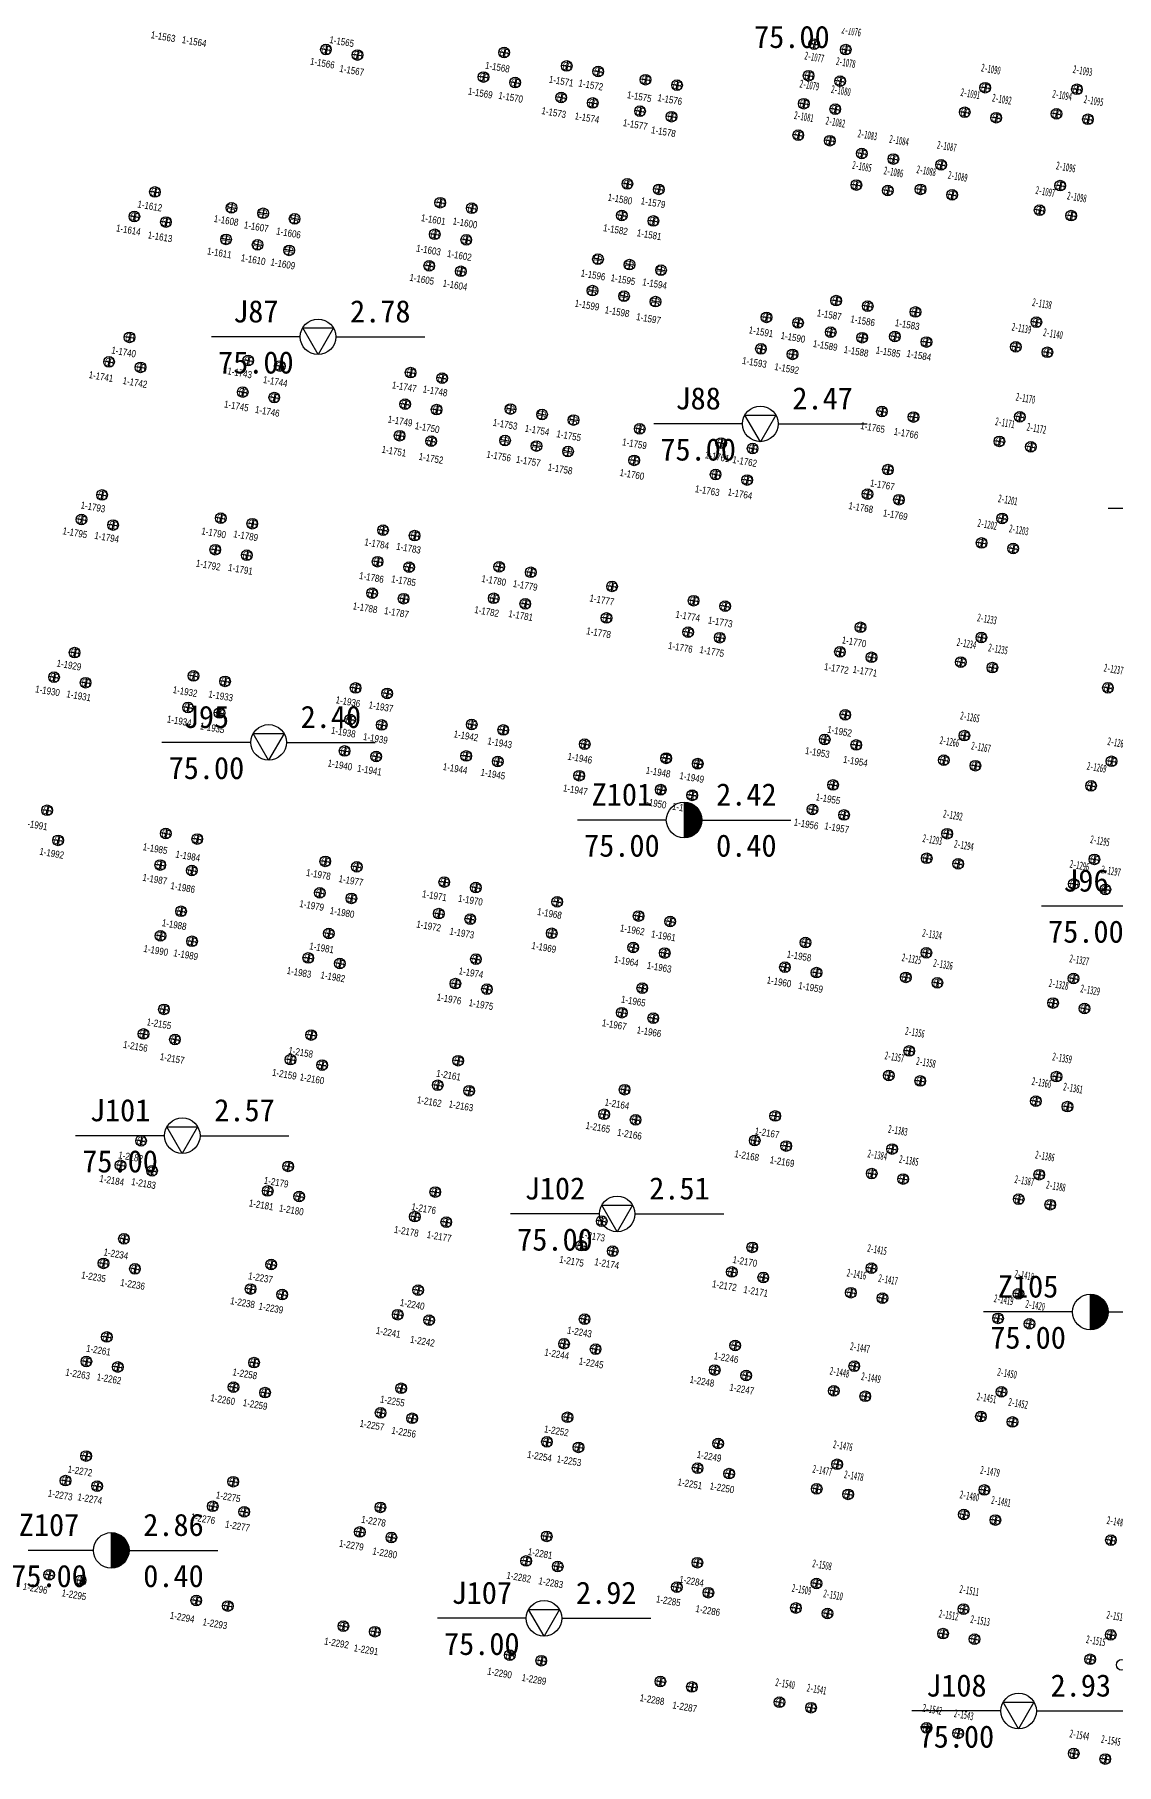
# Model space of a CAD drawing. Header units: millimetres. Extents: x 274830 to 6381169, y -2686084 to 432211.
# Drawn here: x 275184.6 to 275245.5, y 143111.1 to 143208.3 of the extents above; entities that cross this region are included whole.
import ezdxf
from ezdxf.enums import TextEntityAlignment as Align

# ---------------------------------------------------------------- set-up
doc = ezdxf.new("R2010")
doc.units = ezdxf.units.MM
doc.linetypes.add('DASHED2', pattern=[0.375, 0.25, -0.125])
doc.layers.add('_0', color=7, linetype='Continuous', lineweight=9)
doc.layers.add('ZBH', color=3, linetype='DASHED2', lineweight=20)
doc.layers.add('HOLE', color=1, linetype='Continuous')
doc.layers.add('S-FUND-PILE', color=11, linetype='Continuous')
doc.layers.add('S-ANNO-MODI-NAME', color=1, linetype='Continuous', plot=False)
doc.styles.add('ST', font='')
doc.styles.add('ZBH', font='Arial', dxfattribs={"width": 0.8})
doc.styles.add('测量', font='', dxfattribs={"width": 0.5, "height": 600})
doc.styles.add('黑体', font='', dxfattribs={"width": 0.8})
doc.styles.get('ST').set_extended_font_data('SimSun')
doc.styles.get('测量').set_extended_font_data('SimSun')
doc.styles.get('黑体').set_extended_font_data('Microsoft YaHei')

# ---------------------------------------------------------------- blocks, each defined once
blk = doc.blocks.new('1566')
at = {"layer": 'S-FUND-PILE'}
for p, q in [((976504, 626904), (977104, 626904)), ((976804, 627204), (976804, 626604)), ((978304, 626904), (978904, 626904)), ((978604, 627204), (978604, 626604)), ((991504, 626944), (992104, 626944)), ((991804, 627244), (991804, 626644)), ((986404, 626144), (987004, 626144)), ((986704, 626444), (986704, 625844)), ((990904, 625685), (990904, 625085)), ((992704, 625685), (992704, 625085)), ((976504, 625104), (977104, 625104)), ((976804, 625404), (976804, 624804)), ((978304, 625104), (978904, 625104)), ((978604, 625404), (978604, 624804)), ((985504, 624585), (986104, 624585)), ((985804, 624885), (985804, 624285)), ((987304, 624585), (987904, 624585)), ((987604, 624885), (987604, 624285)), ((990604, 625385), (991204, 625385)), ((992404, 625385), (993004, 625385)), ((959704, 623744), (959704, 623144)), ((963304, 623605), (963304, 623005)), ((965104, 623605), (965104, 623005)), ((967804, 623605), (967804, 623005)), ((969604, 623605), (969604, 623005)), ((976804, 623804), (976804, 623204)), ((978604, 623804), (978604, 623204)), ((959404, 623444), (960004, 623444)), ((963004, 623305), (963604, 623305)), ((964804, 623305), (965404, 623305)), ((967504, 623305), (968104, 623305)), ((969304, 623305), (969904, 623305)), ((976504, 623504), (977104, 623504)), ((978304, 623504), (978904, 623504)), ((949504, 621885), (950104, 621885)), ((949804, 622185), (949804, 621585)), ((951304, 621885), (951904, 621885)), ((951604, 622185), (951604, 621585)), ((958504, 621885), (959104, 621885)), ((958804, 622185), (958804, 621585)), ((960304, 621885), (960904, 621885)), ((960604, 622185), (960604, 621585)), ((963304, 621805), (963304, 621205)), ((965104, 621805), (965104, 621205)), ((967804, 621805), (967804, 621205)), ((969604, 621805), (969604, 621205)), ((976504, 621704), (977104, 621704)), ((976804, 622004), (976804, 621404)), ((978304, 621704), (978904, 621704)), ((978604, 622004), (978604, 621404)), ((985004, 621744), (985004, 621144)), ((991804, 621744), (991804, 621144)), ((963004, 621505), (963604, 621505)), ((964804, 621505), (965404, 621505)), ((967504, 621505), (968104, 621505)), ((969304, 621505), (969904, 621505)), ((980204, 621305), (980804, 621305)), ((980504, 621605), (980504, 621005)), ((982004, 621305), (982604, 621305)), ((982304, 621605), (982304, 621005)), ((984704, 621444), (985304, 621444)), ((991504, 621444), (992104, 621444)), ((980504, 619805), (980504, 619205)), ((982304, 619805), (982304, 619205)), ((983804, 619885), (984404, 619885)), ((984104, 620185), (984104, 619585)), ((985604, 619885), (986204, 619885)), ((985904, 620185), (985904, 619585)), ((990604, 619885), (991204, 619885)), ((990904, 620185), (990904, 619585)), ((992404, 619885), (993004, 619885)), ((992704, 620185), (992704, 619585)), ((980204, 619505), (980804, 619505)), ((982004, 619505), (982604, 619505)), ((967504, 617355), (968104, 617355)), ((967804, 617655), (967804, 617055)), ((969304, 617355), (969904, 617355)), ((969604, 617655), (969604, 617055)), ((967804, 615855), (967804, 615255)), ((969604, 615855), (969604, 615255)), ((967504, 615555), (968104, 615555)), ((969304, 615555), (969904, 615555)), ((957318, 614504), (957918, 614504)), ((957618, 614804), (957618, 614204)), ((959118, 614504), (959718, 614504)), ((959418, 614804), (959418, 614204)), ((991804, 613944), (991804, 613344)), ((957618, 613004), (957618, 612404)), ((959418, 613004), (959418, 612404)), ((967204, 612905), (966604, 612905)), ((966904, 613205), (966904, 612605)), ((969004, 612905), (968404, 612905)), ((968704, 613205), (968704, 612605)), ((970804, 612905), (970204, 612905)), ((970504, 613205), (970504, 612605)), ((980204, 612905), (980804, 612905)), ((980504, 613205), (980504, 612605)), ((982004, 612905), (982604, 612905)), ((982304, 613205), (982304, 612605)), ((984704, 613044), (985304, 613044)), ((985004, 613344), (985004, 612744)), ((991504, 613644), (992104, 613644)), ((941404, 612344), (942004, 612344)), ((941704, 612644), (941704, 612044)), ((946404, 612205), (945804, 612205)), ((946104, 612505), (946104, 611905)), ((948204, 612205), (947604, 612205)), ((947904, 612505), (947904, 611905)), ((950004, 612205), (949404, 612205)), ((949704, 612505), (949704, 611905)), ((957318, 612704), (957918, 612704)), ((959118, 612704), (959718, 612704)), ((990604, 612085), (991204, 612085)), ((990904, 612385), (990904, 611785)), ((992404, 612085), (993004, 612085)), ((992704, 612385), (992704, 611785)), ((940804, 611085), (940804, 610485)), ((942604, 611085), (942604, 610485)), ((957618, 611204), (957618, 610604)), ((959418, 611204), (959418, 610604)), ((967204, 611105), (966604, 611105)), ((966904, 611405), (966904, 610805)), ((969004, 611105), (968404, 611105)), ((968704, 611405), (968704, 610805)), ((970804, 611105), (970204, 611105)), ((970504, 611405), (970504, 610805)), ((976503, 611305), (977103, 611305)), ((976803, 611605), (976803, 611005)), ((978303, 611305), (978903, 611305)), ((978603, 611605), (978603, 611005)), ((980204, 611105), (980804, 611105)), ((980504, 611405), (980504, 610805)), ((982004, 611105), (982604, 611105)), ((982304, 611405), (982304, 610805)), ((983804, 611485), (984404, 611485)), ((984104, 611785), (984104, 611185)), ((985604, 611485), (986204, 611485)), ((985904, 611785), (985904, 611185)), ((940504, 610785), (941104, 610785)), ((942304, 610785), (942904, 610785)), ((946404, 610405), (945804, 610405)), ((946104, 610705), (946104, 610105)), ((948204, 610405), (947604, 610405)), ((947904, 610705), (947904, 610105)), ((950004, 610405), (949404, 610405)), ((949704, 610705), (949704, 610105)), ((957318, 610904), (957918, 610904)), ((959118, 610904), (959718, 610904)), ((976503, 609505), (977103, 609505)), ((976803, 609805), (976803, 609205)), ((978303, 609505), (978903, 609505)), ((978603, 609805), (978603, 609205)), ((991504, 608244), (992104, 608244)), ((991804, 608544), (991804, 607944)), ((983809, 607205), (984409, 607205)), ((984109, 607505), (984109, 606905)), ((985609, 607205), (986209, 607205)), ((985909, 607505), (985909, 606905)), ((990604, 606685), (991204, 606685)), ((990904, 606985), (990904, 606385)), ((992404, 606685), (993004, 606685)), ((992704, 606985), (992704, 606385)), ((957618, 605105), (957618, 604505)), ((959418, 605105), (959418, 604505)), ((941704, 604344), (941704, 603744)), ((948504, 604205), (948504, 603605)), ((950304, 604205), (950304, 603605)), ((957318, 604805), (957918, 604805)), ((959118, 604805), (959718, 604805)), ((970855, 604205), (970855, 603605)), ((975504, 604205), (975504, 603605)), ((977304, 604205), (977304, 603605)), ((985004, 604344), (985004, 603744)), ((941404, 604044), (942004, 604044)), ((948204, 603905), (948804, 603905)), ((950004, 603905), (950604, 603905)), ((957618, 603305), (957618, 602705)), ((959418, 603305), (959418, 602705)), ((963805, 603755), (963205, 603755)), ((963505, 604055), (963505, 603455)), ((965605, 603755), (965005, 603755)), ((965305, 604055), (965305, 603455)), ((967405, 603755), (966805, 603755)), ((967105, 604055), (967105, 603455)), ((970555, 603905), (971155, 603905)), ((975204, 603905), (975804, 603905)), ((977004, 603905), (977604, 603905)), ((984704, 604044), (985304, 604044)), ((940504, 602485), (941104, 602485)), ((940804, 602785), (940804, 602185)), ((942304, 602485), (942904, 602485)), ((942604, 602785), (942604, 602185)), ((948504, 602405), (948504, 601805)), ((950304, 602405), (950304, 601805)), ((957318, 603005), (957918, 603005)), ((959118, 603005), (959718, 603005)), ((963505, 602255), (963505, 601655)), ((965305, 602255), (965305, 601655)), ((967105, 602255), (967105, 601655)), ((970855, 602405), (970855, 601805)), ((975504, 602405), (975504, 601805)), ((977304, 602405), (977304, 601805)), ((983804, 602485), (984404, 602485)), ((984104, 602785), (984104, 602185)), ((985604, 602485), (986204, 602485)), ((985904, 602785), (985904, 602185)), ((991505, 602444), (992105, 602444)), ((991805, 602744), (991805, 602144)), ((948204, 602105), (948804, 602105)), ((950004, 602105), (950604, 602105)), ((957618, 601505), (957618, 600905)), ((959418, 601505), (959418, 600905)), ((963805, 601955), (963205, 601955)), ((965605, 601955), (965005, 601955)), ((967405, 601955), (966805, 601955)), ((970555, 602105), (971155, 602105)), ((975204, 602105), (975804, 602105)), ((977004, 602105), (977604, 602105)), ((957318, 601205), (957918, 601205)), ((959118, 601205), (959718, 601205)), ((990605, 600885), (991205, 600885)), ((990905, 601185), (990905, 600585)), ((992405, 600885), (993005, 600885)), ((992705, 601185), (992705, 600585)), ((957314, 595812), (957914, 595812)), ((957614, 596112), (957614, 595512)), ((959114, 595812), (959714, 595812)), ((959414, 596112), (959414, 595512)), ((991504, 595644), (992104, 595644)), ((991804, 595944), (991804, 595344)), ((941404, 595044), (942004, 595044)), ((941704, 595344), (941704, 594744)), ((948204, 594905), (948804, 594905)), ((948504, 595205), (948504, 594605)), ((950004, 594905), (950604, 594905)), ((950304, 595205), (950304, 594605)), ((964104, 594905), (964704, 594905)), ((964404, 595205), (964404, 594605)), ((965904, 594905), (966504, 594905)), ((966204, 595205), (966204, 594605)), ((970544, 594907), (971144, 594907)), ((970844, 595207), (970844, 594607)), ((975204, 594905), (975804, 594905)), ((975504, 595205), (975504, 594605)), ((977004, 594905), (977604, 594905)), ((977304, 595205), (977304, 594605)), ((984704, 595044), (985304, 595044)), ((985004, 595344), (985004, 594744)), ((940504, 593485), (941104, 593485)), ((940804, 593785), (940804, 593185)), ((942304, 593485), (942904, 593485)), ((942604, 593785), (942604, 593185)), ((957314, 594012), (957914, 594012)), ((957614, 594312), (957614, 593712)), ((959114, 594012), (959714, 594012)), ((959414, 594312), (959414, 593712)), ((983804, 593485), (984404, 593485)), ((984104, 593785), (984104, 593185)), ((985604, 593485), (986204, 593485)), ((985904, 593785), (985904, 593185)), ((990604, 594085), (991204, 594085)), ((990904, 594385), (990904, 593785)), ((992404, 594085), (993004, 594085)), ((992704, 594385), (992704, 593785)), ((999004, 594085), (999604, 594085)), ((999304, 594385), (999304, 593785)), ((948204, 593105), (948804, 593105)), ((948504, 593405), (948504, 592805)), ((950004, 593105), (950604, 593105)), ((950304, 593405), (950304, 592805)), ((957614, 592512), (957614, 591912)), ((959414, 592512), (959414, 591912)), ((964104, 593105), (964704, 593105)), ((964404, 593405), (964404, 592805)), ((965904, 593105), (966504, 593105)), ((966204, 593405), (966204, 592805)), ((970544, 593107), (971144, 593107)), ((970844, 593407), (970844, 592807)), ((975204, 593105), (975804, 593105)), ((975504, 593405), (975504, 592805)), ((977004, 593105), (977604, 593105)), ((977304, 593405), (977304, 592805)), ((957314, 592212), (957914, 592212)), ((959114, 592212), (959714, 592212)), ((984708, 590044), (985308, 590044)), ((985008, 590344), (985008, 589744)), ((991508, 590044), (992108, 590044)), ((991808, 590344), (991808, 589744)), ((999913, 590044), (1000513, 590044)), ((1000213, 590344), (1000213, 589744)), ((984108, 588785), (984108, 588185)), ((985908, 588785), (985908, 588185)), ((990908, 588785), (990908, 588185)), ((992708, 588785), (992708, 588185)), ((999313, 588785), (999313, 588185)), ((983808, 588485), (984408, 588485)), ((985608, 588485), (986208, 588485)), ((990608, 588485), (991208, 588485)), ((992408, 588485), (993008, 588485)), ((999013, 588485), (999613, 588485)), ((957318, 586805), (957918, 586805)), ((957618, 587105), (957618, 586505)), ((959118, 586805), (959718, 586805)), ((959418, 587105), (959418, 586505)), ((941404, 586044), (942004, 586044)), ((941704, 586344), (941704, 585744)), ((948218, 585905), (948818, 585905)), ((948518, 586205), (948518, 585605)), ((950018, 585905), (950618, 585905)), ((950318, 586205), (950318, 585605)), ((964104, 585904), (964704, 585904)), ((964404, 586204), (964404, 585604)), ((965904, 585904), (966504, 585904)), ((966204, 586204), (966204, 585604)), ((970555, 585904), (971155, 585904)), ((970855, 586204), (970855, 585604)), ((975205, 585919), (975805, 585919)), ((975207, 585905), (975807, 585905)), ((975505, 586219), (975505, 585619)), ((975507, 586205), (975507, 585605)), ((977005, 585919), (977605, 585919)), ((977007, 585905), (977607, 585905)), ((977305, 586219), (977305, 585619)), ((977307, 586205), (977307, 585605)), ((984708, 586044), (985308, 586044)), ((985008, 586344), (985008, 585744)), ((940804, 584785), (940804, 584185)), ((942604, 584785), (942604, 584185)), ((957318, 585005), (957918, 585005)), ((957618, 585305), (957618, 584705)), ((959118, 585005), (959718, 585005)), ((959418, 585305), (959418, 584705)), ((984108, 584785), (984108, 584185)), ((985908, 584785), (985908, 584185)), ((991808, 584744), (991808, 584144)), ((1000208, 584744), (1000208, 584144)), ((940504, 584485), (941104, 584485)), ((942304, 584485), (942904, 584485)), ((948218, 584105), (948818, 584105)), ((948518, 584405), (948518, 583805)), ((950018, 584105), (950618, 584105)), ((950318, 584405), (950318, 583805)), ((964104, 584104), (964704, 584104)), ((964404, 584404), (964404, 583804)), ((965904, 584104), (966504, 584104)), ((966204, 584404), (966204, 583804)), ((970555, 584104), (971155, 584104)), ((970855, 584404), (970855, 583804)), ((975205, 584119), (975805, 584119)), ((975207, 584105), (975807, 584105)), ((975505, 584419), (975505, 583819)), ((975507, 584405), (975507, 583805)), ((977005, 584119), (977605, 584119)), ((977007, 584105), (977607, 584105)), ((977305, 584419), (977305, 583819)), ((977307, 584405), (977307, 583805)), ((983808, 584485), (984408, 584485)), ((985608, 584485), (986208, 584485)), ((991508, 584444), (992108, 584444)), ((999908, 584444), (1000508, 584444)), ((957318, 583205), (957918, 583205)), ((957618, 583505), (957618, 582905)), ((959118, 583205), (959718, 583205)), ((959418, 583505), (959418, 582905)), ((990608, 582885), (991208, 582885)), ((990908, 583185), (990908, 582585)), ((992408, 582885), (993008, 582885)), ((992708, 583185), (992708, 582585)), ((999008, 582885), (999608, 582885)), ((999308, 583185), (999308, 582585)), ((1000808, 582885), (1001408, 582885)), ((1001108, 583185), (1001108, 582585)), ((991804, 577944), (991804, 577344)), ((1000204, 577944), (1000204, 577344)), ((941404, 577044), (942004, 577044)), ((941704, 577344), (941704, 576744)), ((948203, 576904), (948803, 576904)), ((948503, 577204), (948503, 576604)), ((950003, 576904), (950603, 576904)), ((950303, 577204), (950303, 576604)), ((957314, 576905), (957914, 576905)), ((957614, 577205), (957614, 576605)), ((959114, 576905), (959714, 576905)), ((959414, 577205), (959414, 576605)), ((964104, 576905), (964704, 576905)), ((964404, 577205), (964404, 576605)), ((965904, 576905), (966504, 576905)), ((966204, 577205), (966204, 576605)), ((970555, 576905), (971155, 576905)), ((970855, 577205), (970855, 576605)), ((975204, 576903), (975804, 576903)), ((975504, 577203), (975504, 576603)), ((977004, 576903), (977604, 576903)), ((977304, 577203), (977304, 576603)), ((984704, 577044), (985304, 577044)), ((985004, 577344), (985004, 576744)), ((991504, 577644), (992104, 577644)), ((999904, 577644), (1000504, 577644)), ((990604, 576085), (991204, 576085)), ((990904, 576385), (990904, 575785)), ((992404, 576085), (993004, 576085)), ((992704, 576385), (992704, 575785)), ((999004, 576085), (999604, 576085)), ((999304, 576385), (999304, 575785)), ((1000804, 576085), (1001404, 576085)), ((1001104, 576385), (1001104, 575785)), ((942304, 575485), (942904, 575485)), ((942604, 575785), (942604, 575185)), ((948203, 575104), (948803, 575104)), ((948503, 575404), (948503, 574804)), ((950003, 575104), (950603, 575104)), ((950303, 575404), (950303, 574804)), ((957314, 575105), (957914, 575105)), ((957614, 575405), (957614, 574805)), ((959114, 575105), (959714, 575105)), ((959414, 575405), (959414, 574805)), ((964104, 575105), (964704, 575105)), ((964404, 575405), (964404, 574805)), ((965904, 575105), (966504, 575105)), ((966204, 575405), (966204, 574805)), ((970555, 575105), (971155, 575105)), ((970855, 575405), (970855, 574805)), ((975204, 575103), (975804, 575103)), ((975504, 575403), (975504, 574803)), ((977004, 575103), (977604, 575103)), ((977304, 575403), (977304, 574803)), ((983804, 575485), (984404, 575485)), ((984104, 575785), (984104, 575185)), ((985604, 575485), (986204, 575485)), ((985904, 575785), (985904, 575185)), ((950100, 573044), (950100, 572444)), ((958504, 573244), (958504, 572644)), ((966904, 573244), (966904, 572644)), ((976404, 573244), (976404, 572644)), ((949800, 572744), (950400, 572744)), ((958204, 572944), (958804, 572944)), ((966604, 572944), (967204, 572944)), ((976104, 572944), (976704, 572944)), ((991504, 572044), (992104, 572044)), ((991804, 572344), (991804, 571744)), ((999904, 572044), (1000504, 572044)), ((1000204, 572344), (1000204, 571744)), ((948900, 571185), (949500, 571185)), ((949200, 571485), (949200, 570885)), ((950700, 571185), (951300, 571185)), ((951000, 571485), (951000, 570885)), ((957304, 571385), (957904, 571385)), ((957604, 571685), (957604, 571085)), ((959104, 571385), (959704, 571385)), ((959404, 571685), (959404, 571085)), ((965704, 571385), (966304, 571385)), ((966004, 571685), (966004, 571085)), ((967504, 571385), (968104, 571385)), ((967804, 571685), (967804, 571085)), ((975204, 571385), (975804, 571385)), ((975504, 571685), (975504, 571085)), ((977004, 571385), (977604, 571385)), ((977304, 571685), (977304, 571085)), ((990604, 570485), (991204, 570485)), ((990904, 570785), (990904, 570185)), ((992404, 570485), (993004, 570485)), ((992704, 570785), (992704, 570185)), ((999004, 570485), (999604, 570485)), ((999304, 570785), (999304, 570185)), ((1000804, 570485), (1001404, 570485)), ((1001104, 570785), (1001104, 570185)), ((950104, 567444), (950104, 566844)), ((958504, 567444), (958504, 566844)), ((966904, 567444), (966904, 566844)), ((976404, 567444), (976404, 566844)), ((985004, 567444), (985004, 566844)), ((949804, 567144), (950404, 567144)), ((958204, 567144), (958804, 567144)), ((966604, 567144), (967204, 567144)), ((976104, 567144), (976704, 567144)), ((984704, 567144), (985304, 567144)), ((991504, 566444), (992104, 566444)), ((991804, 566744), (991804, 566144)), ((999900, 566444), (1000500, 566444)), ((1000200, 566744), (1000200, 566144)), ((948904, 565584), (949504, 565584)), ((949204, 565884), (949204, 565284)), ((950704, 565584), (951304, 565584)), ((951004, 565884), (951004, 565284)), ((957304, 565585), (957904, 565585)), ((957604, 565885), (957604, 565285)), ((959104, 565585), (959704, 565585)), ((959404, 565885), (959404, 565285)), ((965704, 565585), (966304, 565585)), ((966004, 565885), (966004, 565285)), ((967504, 565585), (968104, 565585)), ((967804, 565885), (967804, 565285)), ((975204, 565585), (975804, 565585)), ((975504, 565885), (975504, 565285)), ((977004, 565585), (977604, 565585)), ((977304, 565885), (977304, 565285)), ((983804, 565585), (984404, 565585)), ((984104, 565885), (984104, 565285)), ((985604, 565585), (986204, 565585)), ((985904, 565885), (985904, 565285)), ((990604, 564885), (991204, 564885)), ((990904, 565185), (990904, 564585)), ((992404, 564885), (993004, 564885)), ((992704, 565185), (992704, 564585)), ((999000, 564885), (999600, 564885)), ((999300, 565185), (999300, 564585)), ((1000800, 564885), (1001400, 564885)), ((1001100, 565185), (1001100, 564585)), ((949804, 559644), (950404, 559644)), ((950104, 559944), (950104, 559344)), ((958204, 559644), (958804, 559644)), ((958504, 559944), (958504, 559344)), ((966604, 559644), (967204, 559644)), ((966904, 559944), (966904, 559344)), ((976104, 559644), (976704, 559644)), ((976404, 559944), (976404, 559344)), ((984704, 559644), (985304, 559644)), ((985004, 559944), (985004, 559344)), ((991504, 559644), (992104, 559644)), ((991804, 559944), (991804, 559344)), ((999904, 559644), (1000504, 559644)), ((1000204, 559944), (1000204, 559344)), ((948904, 558085), (949504, 558085)), ((949204, 558385), (949204, 557785)), ((950704, 558085), (951304, 558085)), ((951004, 558385), (951004, 557785)), ((957304, 558085), (957904, 558085)), ((957604, 558385), (957604, 557785)), ((959104, 558085), (959704, 558085)), ((959404, 558385), (959404, 557785)), ((965704, 558085), (966304, 558085)), ((966004, 558385), (966004, 557785)), ((967504, 558085), (968104, 558085)), ((967804, 558385), (967804, 557785)), ((975204, 558085), (975804, 558085)), ((975504, 558385), (975504, 557785)), ((977004, 558085), (977604, 558085)), ((977304, 558385), (977304, 557785)), ((983804, 558085), (984404, 558085)), ((984104, 558385), (984104, 557785)), ((985604, 558085), (986204, 558085)), ((985904, 558385), (985904, 557785)), ((990604, 558085), (991204, 558085)), ((990904, 558385), (990904, 557785)), ((992404, 558085), (993004, 558085)), ((992704, 558385), (992704, 557785)), ((999004, 558085), (999604, 558085)), ((999304, 558385), (999304, 557785)), ((1000804, 558085), (1001404, 558085)), ((1001104, 558385), (1001104, 557785)), ((949805, 554044), (950405, 554044)), ((950105, 554344), (950105, 553744)), ((958205, 554044), (958805, 554044)), ((958505, 554344), (958505, 553744)), ((966604, 554044), (967204, 554044)), ((966904, 554344), (966904, 553744)), ((976104, 554044), (976704, 554044)), ((976404, 554344), (976404, 553744)), ((984704, 554044), (985304, 554044)), ((985004, 554344), (985004, 553744)), ((991504, 554044), (992104, 554044)), ((991804, 554344), (991804, 553744)), ((999904, 554044), (1000504, 554044)), ((1000204, 554344), (1000204, 553744)), ((949205, 552785), (949205, 552185)), ((951005, 552785), (951005, 552185)), ((957605, 552785), (957605, 552185)), ((959405, 552785), (959405, 552185)), ((966004, 552785), (966004, 552185)), ((967804, 552785), (967804, 552185)), ((975504, 552785), (975504, 552185)), ((977304, 552785), (977304, 552185)), ((984104, 552785), (984104, 552185)), ((985904, 552785), (985904, 552185)), ((990904, 552785), (990904, 552185)), ((992704, 552785), (992704, 552185)), ((999304, 552785), (999304, 552185)), ((1001104, 552785), (1001104, 552185)), ((948905, 552485), (949505, 552485)), ((950705, 552485), (951305, 552485)), ((957305, 552485), (957905, 552485)), ((959105, 552485), (959705, 552485)), ((965704, 552485), (966304, 552485)), ((967504, 552485), (968104, 552485)), ((975204, 552485), (975804, 552485)), ((977004, 552485), (977604, 552485)), ((983804, 552485), (984404, 552485)), ((985604, 552485), (986204, 552485)), ((990604, 552485), (991204, 552485)), ((992404, 552485), (993004, 552485)), ((999004, 552485), (999604, 552485)), ((1000804, 552485), (1001404, 552485)), ((950105, 548744), (950105, 548144)), ((958505, 548744), (958505, 548144)), ((966905, 548744), (966905, 548144)), ((976404, 548744), (976404, 548144)), ((985004, 548744), (985004, 548144)), ((991804, 548744), (991804, 548144)), ((1000204, 548744), (1000204, 548144)), ((949805, 548444), (950405, 548444)), ((958205, 548444), (958805, 548444)), ((966605, 548444), (967205, 548444)), ((976104, 548444), (976704, 548444)), ((984704, 548444), (985304, 548444)), ((991504, 548444), (992104, 548444)), ((999904, 548444), (1000504, 548444)), ((948905, 546885), (949505, 546885)), ((949205, 547185), (949205, 546585)), ((950705, 546885), (951305, 546885)), ((951005, 547185), (951005, 546585)), ((957305, 546885), (957905, 546885)), ((957605, 547185), (957605, 546585)), ((959105, 546885), (959705, 546885)), ((959405, 547185), (959405, 546585)), ((965705, 546885), (966305, 546885)), ((966005, 547185), (966005, 546585)), ((967505, 546885), (968105, 546885)), ((967805, 547185), (967805, 546585)), ((975204, 546885), (975804, 546885)), ((975504, 547185), (975504, 546585)), ((977004, 546885), (977604, 546885)), ((977304, 547185), (977304, 546585)), ((983804, 546885), (984404, 546885)), ((984104, 547185), (984104, 546585)), ((985604, 546885), (986204, 546885)), ((985904, 547185), (985904, 546585)), ((990604, 546885), (991204, 546885)), ((990904, 547185), (990904, 546585)), ((992404, 546885), (993004, 546885)), ((992704, 547185), (992704, 546585)), ((999004, 546885), (999604, 546885)), ((999304, 547185), (999304, 546585)), ((1000804, 546885), (1001404, 546885)), ((1001104, 547185), (1001104, 546585)), ((1007404, 546885), (1008004, 546885)), ((1007704, 547185), (1007704, 546585)), ((950104, 541944), (950104, 541344)), ((958505, 541944), (958505, 541344)), ((966904, 541944), (966904, 541344)), ((976404, 541944), (976404, 541344)), ((985004, 541944), (985004, 541344)), ((991804, 541944), (991804, 541344)), ((1000204, 541944), (1000204, 541344)), ((1008604, 541944), (1008604, 541344)), ((949804, 541644), (950404, 541644)), ((958205, 541644), (958805, 541644)), ((966604, 541644), (967204, 541644)), ((976104, 541644), (976704, 541644)), ((984704, 541644), (985304, 541644)), ((991504, 541644), (992104, 541644)), ((999904, 541644), (1000504, 541644)), ((1008304, 541644), (1008904, 541644)), ((948904, 540085), (949504, 540085)), ((949204, 540385), (949204, 539785)), ((950704, 540085), (951304, 540085)), ((951004, 540385), (951004, 539785)), ((957305, 540085), (957905, 540085)), ((957605, 540385), (957605, 539785)), ((959105, 540085), (959705, 540085)), ((959405, 540385), (959405, 539785)), ((965704, 540085), (966304, 540085)), ((966004, 540385), (966004, 539785)), ((967504, 540085), (968104, 540085)), ((967804, 540385), (967804, 539785)), ((975204, 540085), (975804, 540085)), ((975504, 540385), (975504, 539785)), ((977004, 540085), (977604, 540085)), ((977304, 540385), (977304, 539785)), ((983804, 540085), (984404, 540085)), ((984104, 540385), (984104, 539785)), ((985604, 540085), (986204, 540085)), ((985904, 540385), (985904, 539785)), ((990604, 540085), (991204, 540085)), ((990904, 540385), (990904, 539785)), ((992404, 540085), (993004, 540085)), ((992704, 540385), (992704, 539785)), ((999004, 540085), (999604, 540085)), ((999304, 540385), (999304, 539785)), ((1000804, 540085), (1001404, 540085)), ((1001104, 540385), (1001104, 539785)), ((1007404, 540085), (1008004, 540085)), ((1007704, 540385), (1007704, 539785)), ((948904, 534705), (949504, 534705)), ((949204, 535005), (949204, 534405)), ((950704, 534705), (951304, 534705)), ((951004, 535005), (951004, 534405)), ((957304, 534705), (957904, 534705)), ((957604, 535005), (957604, 534405)), ((959104, 534705), (959704, 534705)), ((959404, 535005), (959404, 534405)), ((965704, 534704), (966304, 534704)), ((966004, 535004), (966004, 534404)), ((967504, 534704), (968104, 534704)), ((967804, 535004), (967804, 534404)), ((975204, 534705), (975804, 534705)), ((975504, 535005), (975504, 534405)), ((977004, 534705), (977604, 534705)), ((977304, 535005), (977304, 534405)), ((983804, 534705), (984404, 534705)), ((984104, 535005), (984104, 534405)), ((985604, 534705), (986204, 534705)), ((985904, 535005), (985904, 534405)), ((990604, 534705), (991204, 534705)), ((990904, 535005), (990904, 534405)), ((992404, 534705), (993004, 534705)), ((992704, 535005), (992704, 534405)), ((999004, 534705), (999604, 534705)), ((999304, 535005), (999304, 534405)), ((1000804, 534705), (1001404, 534705)), ((1001104, 535005), (1001104, 534405)), ((1007404, 534705), (1008004, 534705)), ((1007704, 535005), (1007704, 534405)), ((1009204, 534705), (1009804, 534705)), ((1009504, 535005), (1009504, 534405))]:
    blk.add_line(p, q, dxfattribs=at)
for centre in [(976804, 626904), (978604, 626904), (991804, 626944), (986704, 626144), (990904, 625385), (992704, 625385), (976804, 625104), (978604, 625104), (985804, 624585), (987604, 624585), (959704, 623444), (963304, 623305), (965104, 623305), (967804, 623305), (969604, 623305), (976804, 623504), (978604, 623504), (949804, 621885), (951604, 621885), (958804, 621885), (960604, 621885), (963304, 621505), (965104, 621505), (967804, 621505), (969604, 621505), (976804, 621704), (978604, 621704), (985004, 621444), (991804, 621444), (980504, 621305), (982304, 621305), (980504, 619505), (982304, 619505), (984104, 619885), (985904, 619885), (990904, 619885), (992704, 619885), (967804, 617355), (969604, 617355), (967804, 615555), (969604, 615555), (957618, 614504), (959418, 614504), (991804, 613644), (957618, 612704), (959418, 612704), (966904, 612905), (968704, 612905), (970504, 612905), (980504, 612905), (982304, 612905), (985004, 613044), (941704, 612344), (946104, 612205), (947904, 612205), (949704, 612205), (990904, 612085), (992704, 612085), (940804, 610785), (942604, 610785), (957618, 610904), (959418, 610904), (966904, 611105), (968704, 611105), (970504, 611105), (976803, 611305), (978603, 611305), (980504, 611105), (982304, 611105), (984104, 611485), (985904, 611485), (946104, 610405), (947904, 610405), (949704, 610405), (976803, 609505), (978603, 609505), (991804, 608244), (984109, 607205), (985909, 607205), (990904, 606685), (992704, 606685), (957618, 604805), (959418, 604805), (941704, 604044), (948504, 603905), (950304, 603905), (970855, 603905), (975504, 603905), (977304, 603905), (985004, 604044), (957618, 603005), (959418, 603005), (963505, 603755), (965305, 603755), (967105, 603755), (940804, 602485), (942604, 602485), (948504, 602105), (950304, 602105), (963505, 601955), (965305, 601955), (967105, 601955), (970855, 602105), (975504, 602105), (977304, 602105), (984104, 602485), (985904, 602485), (991805, 602444), (957618, 601205), (959418, 601205), (990905, 600885), (992705, 600885), (957614, 595812), (959414, 595812), (991804, 595644), (941704, 595044), (948504, 594905), (950304, 594905), (964404, 594905), (966204, 594905), (970844, 594907), (975504, 594905), (977304, 594905), (985004, 595044), (940804, 593485), (942604, 593485), (957614, 594012), (959414, 594012), (984104, 593485), (985904, 593485), (990904, 594085), (992704, 594085), (999304, 594085), (948504, 593105), (950304, 593105), (957614, 592212), (959414, 592212), (964404, 593105), (966204, 593105), (970844, 593107), (975504, 593105), (977304, 593105), (985008, 590044), (991808, 590044), (1000213, 590044), (984108, 588485), (985908, 588485), (990908, 588485), (992708, 588485), (999313, 588485), (957618, 586805), (959418, 586805), (941704, 586044), (948518, 585905), (950318, 585905), (964404, 585904), (966204, 585904), (970855, 585904), (975505, 585919), (975507, 585905), (977305, 585919), (977307, 585905), (985008, 586044), (940804, 584485), (942604, 584485), (957618, 585005), (959418, 585005), (984108, 584485), (985908, 584485), (991808, 584444), (1000208, 584444), (948518, 584105), (950318, 584105), (964404, 584104), (966204, 584104), (970855, 584104), (975505, 584119), (975507, 584105), (977305, 584119), (977307, 584105), (957618, 583205), (959418, 583205), (990908, 582885), (992708, 582885), (999308, 582885), (1001108, 582885), (991804, 577644), (1000204, 577644), (941704, 577044), (948503, 576904), (950303, 576904), (957614, 576905), (959414, 576905), (964404, 576905), (966204, 576905), (970855, 576905), (975504, 576903), (977304, 576903), (985004, 577044), (990904, 576085), (992704, 576085), (999304, 576085), (1001104, 576085), (942604, 575485), (948503, 575104), (950303, 575104), (957614, 575105), (959414, 575105), (964404, 575105), (966204, 575105), (970855, 575105), (975504, 575103), (977304, 575103), (984104, 575485), (985904, 575485), (950100, 572744), (958504, 572944), (966904, 572944), (976404, 572944), (991804, 572044), (1000204, 572044), (949200, 571185), (951000, 571185), (957604, 571385), (959404, 571385), (966004, 571385), (967804, 571385), (975504, 571385), (977304, 571385), (990904, 570485), (992704, 570485), (999304, 570485), (1001104, 570485), (950104, 567144), (958504, 567144), (966904, 567144), (976404, 567144), (985004, 567144), (991804, 566444), (1000200, 566444), (949204, 565584), (951004, 565584), (957604, 565585), (959404, 565585), (966004, 565585), (967804, 565585), (975504, 565585), (977304, 565585), (984104, 565585), (985904, 565585), (990904, 564885), (992704, 564885), (999300, 564885), (1001100, 564885), (950104, 559644), (958504, 559644), (966904, 559644), (976404, 559644), (985004, 559644), (991804, 559644), (1000204, 559644), (949204, 558085), (951004, 558085), (957604, 558085), (959404, 558085), (966004, 558085), (967804, 558085), (975504, 558085), (977304, 558085), (984104, 558085), (985904, 558085), (990904, 558085), (992704, 558085), (999304, 558085), (1001104, 558085), (950105, 554044), (958505, 554044), (966904, 554044), (976404, 554044), (985004, 554044), (991804, 554044), (1000204, 554044), (949205, 552485), (951005, 552485), (957605, 552485), (959405, 552485), (966004, 552485), (967804, 552485), (975504, 552485), (977304, 552485), (984104, 552485), (985904, 552485), (990904, 552485), (992704, 552485), (999304, 552485), (1001104, 552485), (950105, 548444), (958505, 548444), (966905, 548444), (976404, 548444), (985004, 548444), (991804, 548444), (1000204, 548444), (949205, 546885), (951005, 546885), (957605, 546885), (959405, 546885), (966005, 546885), (967805, 546885), (975504, 546885), (977304, 546885), (984104, 546885), (985904, 546885), (990904, 546885), (992704, 546885), (999304, 546885), (1001104, 546885), (1007704, 546885), (950104, 541644), (958505, 541644), (966904, 541644), (976404, 541644), (985004, 541644), (991804, 541644), (1000204, 541644), (1008604, 541644), (949204, 540085), (951004, 540085), (957605, 540085), (959405, 540085), (966004, 540085), (967804, 540085), (975504, 540085), (977304, 540085), (984104, 540085), (985904, 540085), (990904, 540085), (992704, 540085), (999304, 540085), (1001104, 540085), (1007704, 540085), (1009504, 540085), (949204, 534705), (951004, 534705), (957604, 534705), (959404, 534705), (966004, 534704), (967804, 534704), (975504, 534705), (977304, 534705), (984104, 534705), (985904, 534705), (990904, 534705), (992704, 534705), (999304, 534705), (1001104, 534705), (1007704, 534705), (1009504, 534705)]:
    blk.add_circle(centre, 300, dxfattribs=at)
at = {"layer": 'S-FUND-PILE', "style": '黑体', "width": 0.7}
for p in [(976583, 626670), (978383, 626670), (991583, 626710), (986483, 625910), (990683, 625150), (992483, 625150), (976583, 624870), (978383, 624870), (985583, 624350), (987383, 624350), (959483, 623210), (976583, 623270), (978383, 623270), (963083, 623070), (964883, 623070), (967583, 623070), (969383, 623070), (949583, 621650), (951383, 621650), (958583, 621650), (960383, 621650), (963083, 621270), (964883, 621270), (967583, 621270), (969383, 621270), (976583, 621470), (978383, 621470), (984783, 621210), (991583, 621210), (980283, 621070), (982083, 621070), (980283, 619270), (982083, 619270), (983883, 619650), (985683, 619650), (990683, 619650), (992483, 619650), (967583, 617120), (969383, 617120), (967583, 615320), (969383, 615320), (957397, 614269), (959197, 614269), (991583, 613410), (957397, 612469), (959197, 612469), (980283, 612670), (982083, 612670), (984783, 612810), (941482, 612110), (990683, 611850), (992483, 611850), (940582, 610550), (942382, 610550), (957397, 610669), (959197, 610669), (976581, 611070), (978381, 611070), (980283, 610870), (982083, 610870), (983883, 611250), (985683, 611250), (976581, 609270), (978381, 609270), (991583, 608010), (983888, 606970), (985688, 606970), (990683, 606450), (992483, 606450), (941482, 603810), (957397, 604570), (959197, 604570), (984783, 603810), (948282, 603670), (950082, 603670), (957397, 602770), (959197, 602770), (970634, 603670), (975283, 603670), (977083, 603670), (940582, 602250), (942382, 602250), (948282, 601870), (950082, 601870), (970634, 601870), (975283, 601870), (977083, 601870), (983883, 602250), (985683, 602250), (991584, 602210), (957397, 600970), (959197, 600970), (990684, 600650), (992484, 600650), (957393, 595578), (959193, 595578), (991583, 595410), (941483, 594810), (948282, 594670), (950082, 594670), (964183, 594670), (965983, 594670), (970623, 594672), (975283, 594670), (977083, 594670), (984783, 594810), (940583, 593250), (942383, 593250), (957393, 593778), (959193, 593778), (983883, 593250), (985683, 593250), (990683, 593850), (992483, 593850), (999083, 593850), (948282, 592870), (950082, 592870), (964183, 592870), (965983, 592870), (970623, 592872), (975283, 592870), (977083, 592870), (957393, 591978), (959193, 591978), (984786, 589810), (991586, 589810), (999992, 589810), (983886, 588250), (985686, 588250), (990686, 588250), (992486, 588250), (999092, 588250), (957397, 586570), (959197, 586570), (941482, 585810), (948297, 585670), (950097, 585670), (964183, 585669), (965983, 585669), (970633, 585669), (975284, 585684), (975286, 585670), (977084, 585684), (977086, 585670), (984786, 585810), (940582, 584250), (942382, 584250), (957397, 584770), (959197, 584770), (983886, 584250), (985686, 584250), (948297, 583870), (950097, 583870), (964183, 583869), (965983, 583869), (970633, 583869), (975284, 583884), (975286, 583870), (977084, 583884), (977086, 583870), (991586, 584210), (999986, 584210), (957397, 582970), (959197, 582970), (990686, 582650), (992486, 582650), (999086, 582650), (1000886, 582650), (991583, 577410), (999983, 577410), (941482, 576810), (948282, 576670), (950082, 576670), (957393, 576670), (959193, 576670), (964182, 576670), (965982, 576670), (970634, 576670), (975283, 576669), (977083, 576669), (984783, 576810), (990683, 575850), (992483, 575850), (999083, 575850), (1000883, 575850), (942382, 575250), (948282, 574870), (950082, 574870), (957393, 574870), (959193, 574870), (964182, 574870), (965982, 574870), (970634, 574870), (975283, 574869), (977083, 574869), (983883, 575250), (985683, 575250), (958282, 572710), (966682, 572710), (976182, 572710), (949879, 572510), (991583, 571810), (999983, 571810), (948979, 570950), (950779, 570950), (957382, 571150), (959182, 571150), (965782, 571150), (967582, 571150), (975282, 571150), (977082, 571150), (990683, 570250), (992483, 570250), (999083, 570250), (1000883, 570250), (949883, 566909), (958283, 566910), (966683, 566910), (976183, 566910), (984782, 566910), (991583, 566210), (999978, 566210), (948983, 565350), (950783, 565350), (957383, 565350), (959183, 565350), (965783, 565350), (967583, 565350), (975283, 565350), (977083, 565350), (983882, 565350), (985682, 565350), (990683, 564650), (992483, 564650), (999078, 564650), (1000878, 564650), (949883, 559410), (958283, 559410), (966683, 559410), (976183, 559410), (984783, 559410), (991583, 559410), (999983, 559410), (948983, 557850), (950783, 557850), (957383, 557850), (959183, 557850), (965783, 557850), (967583, 557850), (975283, 557850), (977083, 557850), (983883, 557850), (985683, 557850), (990683, 557850), (992483, 557850), (999083, 557850), (1000883, 557850), (949883, 553810), (958283, 553810), (966683, 553810), (976183, 553810), (984783, 553810), (991583, 553810), (999983, 553810), (948983, 552250), (950783, 552250), (957383, 552250), (959183, 552250), (965783, 552250), (967583, 552250), (975283, 552250), (977083, 552250), (983883, 552250), (985683, 552250), (990683, 552250), (992483, 552250), (999083, 552250), (1000883, 552250), (949883, 548210), (958283, 548210), (966683, 548210), (976183, 548210), (984782, 548210), (991582, 548210), (999983, 548210), (948983, 546650), (950783, 546650), (957383, 546650), (959183, 546650), (965783, 546650), (967583, 546650), (975283, 546650), (977083, 546650), (983882, 546650), (985682, 546650), (990682, 546650), (992482, 546650), (999083, 546650), (1000883, 546650), (1007483, 546650), (949883, 541410), (958283, 541410), (966683, 541410), (976183, 541410), (984783, 541410), (991583, 541410), (999983, 541410), (1008383, 541410), (948983, 539850), (950783, 539850), (957383, 539850), (959183, 539850), (965783, 539850), (967583, 539850), (975283, 539850), (977083, 539850), (983883, 539850), (985683, 539850), (990683, 539850), (992483, 539850), (999083, 539850), (1000883, 539850), (1007483, 539850), (948983, 534470), (950783, 534470), (957383, 534470), (959183, 534470), (965783, 534470), (967583, 534470), (975283, 534470), (977083, 534470), (983883, 534470), (985683, 534470), (990683, 534470), (992483, 534470), (999083, 534470), (1000883, 534470), (1007483, 534470), (1009283, 534470)]:
    blk.add_text('6B', height=450, dxfattribs=at).set_placement(p)
for p in [(966670, 613126), (968470, 613126), (970270, 613126), (945869, 612426), (947669, 612426), (949469, 612426), (966670, 611326), (968470, 611326), (970270, 611326), (945869, 610626), (947669, 610626), (949469, 610626), (963270, 603976), (965070, 603976), (966870, 603976), (963270, 602176), (965070, 602176), (966870, 602176)]:
    blk.add_text('6B', height=450, rotation=270, dxfattribs=at).set_placement(p)
blk = doc.blocks.new('H_sam_hole')
blk.add_line((0, 2), (0, -2))
at = {"const_width": 2}
blk.add_lwpolyline([(0, -1, 0.414214), (1, 0, 0.414214), (0, 1, 1)], format="xyb", dxfattribs=at)
blk.add_circle((0, 0), 2)
blk = doc.blocks.new('H_cpt_hole')
for p, q in [((-1.73, 1), (1.73, 1)), ((0, -2), (-1.73, 1)), ((1.73, 1), (0, -2))]:
    blk.add_line(p, q)
blk.add_circle((0, 0), 2)
blk = doc.blocks.new('A$C7E34312C')
at = {"layer": 'HOLE', "linetype": 'Continuous'}
for points in [[(363.717, -73.311), (358.717, -73.311)], [(365.717, -73.311), (370.717, -73.311)], [(388.596, -78.206), (383.596, -78.206)], [(390.596, -78.206), (395.596, -78.206)], [(414.154, -82.955), (409.154, -82.955)], [(360.938, -96.119), (355.938, -96.119)], [(362.938, -96.119), (367.938, -96.119)], [(384.306, -100.483), (379.306, -100.483)], [(386.306, -100.483), (391.306, -100.483)], [(410.406, -105.321), (405.406, -105.321)], [(356.08, -118.238), (351.08, -118.238)], [(358.08, -118.238), (363.08, -118.238)], [(380.542, -122.637), (375.542, -122.637)], [(382.542, -122.637), (387.542, -122.637)], [(407.154, -128.152), (402.154, -128.152)], [(409.154, -128.152), (414.154, -128.152)], [(352.085, -141.56), (347.085, -141.56)], [(354.085, -141.56), (359.085, -141.56)], [(376.426, -145.378), (371.426, -145.378)], [(378.426, -145.378), (383.426, -145.378)], [(403.12, -150.592), (398.12, -150.592)], [(405.12, -150.592), (410.12, -150.592)]]:
    blk.add_lwpolyline(points, dxfattribs=at)
at = {"layer": 'HOLE', "xscale": 0.5, "yscale": 0.5, "zscale": 0.5}
for name, p in [('H_cpt_hole', (364.717, -73.311)), ('H_cpt_hole', (389.596, -78.206)), ('H_cpt_hole', (361.938, -96.119)), ('H_sam_hole', (385.306, -100.483)), ('H_cpt_hole', (357.08, -118.238)), ('H_cpt_hole', (381.542, -122.637)), ('H_sam_hole', (408.154, -128.152)), ('H_sam_hole', (353.085, -141.56)), ('H_cpt_hole', (377.426, -145.378)), ('H_cpt_hole', (404.12, -150.592))]:
    blk.add_blockref(name, p, dxfattribs=at)
at = {"layer": 'HOLE', "style": 'ST'}
for s, p in [('75.00', (391.367, -56.441)), ('J87', (361.217, -71.874)), ('2.78', (368.217, -71.874)), ('75.00', (361.217, -74.749)), ('J88', (386.096, -76.769)), ('2.47', (393.096, -76.769)), ('75.00', (386.096, -79.644)), ('J95', (358.438, -94.682)), ('2.40', (365.438, -94.682)), ('75.00', (358.438, -97.557)), ('Z101', (381.806, -99.046)), ('2.42', (388.806, -99.046)), ('75.00', (381.806, -101.921)), ('0.40', (388.806, -101.921)), ('J96', (407.906, -103.884)), ('75.00', (407.906, -106.759)), ('J101', (353.58, -116.801)), ('2.57', (360.58, -116.801)), ('75.00', (353.58, -119.676)), ('J102', (378.042, -121.2)), ('2.51', (385.042, -121.2)), ('75.00', (378.042, -124.075)), ('Z105', (404.654, -126.715)), ('75.00', (404.654, -129.59)), ('Z107', (349.585, -140.123)), ('2.86', (356.585, -140.123)), ('75.00', (349.585, -142.998)), ('0.40', (356.585, -142.998)), ('J107', (373.926, -143.941)), ('2.92', (380.926, -143.941)), ('75.00', (373.926, -146.816)), ('J108', (400.62, -149.155)), ('2.93', (407.62, -149.155)), ('75.00', (400.62, -152.03))]:
    blk.add_text(s, height=1.25, dxfattribs=at).set_placement(p, align=Align.MIDDLE_CENTER)

msp = doc.modelspace()

# ---------------------------------------------------------------- block references
at = {"layer": '_0'}
msp.add_blockref('A$C7E34312C', (274835.87, 143264.654), dxfattribs=at)
at = {"layer": 'S-ANNO-MODI-NAME', "xscale": 0.0009999999999999998, "yscale": 0.0009999999999999998, "zscale": 0.0009999999999999998, "rotation": 350.1073988818654}
msp.add_blockref('1566', (274158.507, 142758.039), dxfattribs=at)

# ---------------------------------------------------------------- texts
at = {"layer": 'ZBH', "color": 3, "style": '测量', "width": 0.5}
for s, p in [('2-1076', (275230.587, 143208.545)), ('2-1077', (275228.504, 143207.081)), ('2-1078', (275230.277, 143206.772)), ('2-1079', (275228.229, 143205.505)), ('2-1090', (275238.436, 143206.405)), ('2-1093', (275243.597, 143206.317)), ('2-1080', (275230.002, 143205.196)), ('2-1091', (275237.281, 143205.024)), ('2-1092', (275239.054, 143204.714)), ('2-1094', (275242.443, 143204.936)), ('2-1095', (275244.216, 143204.626)), ('2-1081', (275227.92, 143203.732)), ('2-1082', (275229.693, 143203.423)), ('2-1083', (275231.496, 143202.703)), ('2-1084', (275233.27, 143202.394)), ('2-1087', (275235.954, 143202.067)), ('2-1085', (275231.187, 143200.93)), ('2-1086', (275232.96, 143200.62)), ('2-1088', (275234.799, 143200.685)), ('2-1096', (275242.653, 143200.899)), ('2-1089', (275236.572, 143200.376)), ('2-1097', (275241.498, 143199.517)), ('2-1098', (275243.271, 143199.208)), ('2-1138', (275241.312, 143193.215)), ('2-1139', (275240.158, 143191.833)), ('2-1140', (275241.931, 143191.524)), ('2-1170', (275240.385, 143187.895)), ('2-1171', (275239.23, 143186.513)), ('2-1172', (275241.003, 143186.204)), ('2-1201', (275239.389, 143182.181)), ('2-1202', (275238.235, 143180.799)), ('2-1203', (275240.008, 143180.49)), ('2-1233', (275238.22, 143175.483)), ('2-1234', (275237.065, 143174.101)), ('2-1235', (275238.839, 143173.792)), ('2-1237', (275245.34, 143172.658)), ('2-1265', (275237.261, 143169.965)), ('2-1266', (275236.107, 143168.583)), ('2-1268', (275245.542, 143168.521)), ('2-1267', (275237.88, 143168.274)), ('2-1269', (275244.387, 143167.139)), ('2-1292', (275236.299, 143164.448)), ('2-1293', (275235.145, 143163.067)), ('2-1294', (275236.918, 143162.757)), ('2-1295', (275244.574, 143163.005)), ('2-1296', (275243.42, 143161.623)), ('2-1297', (275245.193, 143161.314)), ('2-1324', (275235.127, 143157.75)), ('2-1325', (275233.973, 143156.368)), ('2-1326', (275235.746, 143156.059)), ('2-1327', (275243.403, 143156.307)), ('2-1328', (275242.248, 143154.925)), ('2-1329', (275244.021, 143154.616)), ('2-1356', (275234.165, 143152.233)), ('2-1357', (275233.011, 143150.852)), ('2-1358', (275234.784, 143150.542)), ('2-1359', (275242.441, 143150.79)), ('2-1360', (275241.286, 143149.408)), ('2-1361', (275243.059, 143149.099)), ('2-1383', (275233.203, 143146.717)), ('2-1384', (275232.049, 143145.335)), ('2-1386', (275241.474, 143145.274)), ('2-1385', (275233.822, 143145.026)), ('2-1387', (275240.319, 143143.892)), ('2-1388', (275242.093, 143143.583)), ('2-1415', (275232.035, 143140.018)), ('2-1416', (275230.88, 143138.636)), ('2-1417', (275232.654, 143138.327)), ('2-1418', (275240.31, 143138.575)), ('2-1419', (275239.156, 143137.193)), ('2-1420', (275240.929, 143136.883)), ('2-1447', (275231.073, 143134.501)), ('2-1448', (275229.919, 143133.119)), ('2-1449', (275231.692, 143132.81)), ('2-1450', (275239.348, 143133.058)), ('2-1451', (275238.194, 143131.676)), ('2-1452', (275239.967, 143131.367)), ('2-1476', (275230.11, 143128.984)), ('2-1477', (275228.956, 143127.602)), ('2-1478', (275230.729, 143127.293)), ('2-1479', (275238.386, 143127.541)), ('2-1480', (275237.231, 143126.159)), ('2-1481', (275239.005, 143125.85)), ('2-1483', (275245.507, 143124.716)), ('2-1508', (275228.943, 143122.285)), ('2-1509', (275227.788, 143120.903)), ('2-1511', (275237.218, 143120.842)), ('2-1510', (275229.561, 143120.594)), ('2-1512', (275236.063, 143119.46)), ('2-1513', (275237.836, 143119.151)), ('2-1514', (275245.493, 143119.399)), ('2-1515', (275244.338, 143118.017)), ('2-1540', (275226.864, 143115.603)), ('2-1541', (275228.637, 143115.294)), ('2-1542', (275235.139, 143114.16)), ('2-1543', (275236.912, 143113.851)), ('2-1544', (275243.414, 143112.717)), ('2-1545', (275245.187, 143112.408))]:
    msp.add_text(s, height=0.45, rotation=350, dxfattribs=at).set_placement(p, align=Align.MIDDLE_CENTER)
at = {"layer": 'ZBH', "style": 'ZBH', "width": 0.8}
for s, p in [('1-1563', (275191.875, 143208.225)), ('1-1564', (275193.621, 143207.951)), ('1-1565', (275201.921, 143207.95)), ('1-1566', (275200.835, 143206.738)), ('1-1568', (275210.679, 143206.513)), ('1-1567', (275202.483, 143206.33)), ('1-1571', (275214.266, 143205.722)), ('1-1572', (275215.932, 143205.507)), ('1-1569', (275209.716, 143205.054)), ('1-1570', (275211.424, 143204.816)), ('1-1575', (275218.658, 143204.851)), ('1-1576', (275220.378, 143204.687)), ('1-1573', (275213.852, 143203.956)), ('1-1574', (275215.716, 143203.661)), ('1-1577', (275218.429, 143203.279)), ('1-1578', (275220.018, 143202.881)), ('1-1612', (275191.126, 143198.701)), ('1-1580', (275217.572, 143199.09)), ('1-1579', (275219.435, 143198.887)), ('1-1608', (275195.419, 143197.891)), ('1-1601', (275207.071, 143197.937)), ('1-1600', (275208.857, 143197.748)), ('1-1614', (275189.922, 143197.358)), ('1-1613', (275191.702, 143196.97)), ('1-1607', (275197.112, 143197.535)), ('1-1606', (275198.929, 143197.187)), ('1-1582', (275217.319, 143197.374)), ('1-1581', (275219.213, 143197.089)), ('1-1611', (275195.039, 143196.065)), ('1-1603', (275206.803, 143196.226)), ('1-1602', (275208.539, 143195.924)), ('1-1610', (275196.943, 143195.687)), ('1-1609', (275198.61, 143195.442)), ('1-1596', (275216.059, 143194.826)), ('1-1605', (275206.425, 143194.581)), ('1-1604', (275208.294, 143194.255)), ('1-1595', (275217.741, 143194.563)), ('1-1594', (275219.519, 143194.33)), ('1-1599', (275215.717, 143193.129)), ('1-1598', (275217.41, 143192.757)), ('1-1597', (275219.178, 143192.372)), ('1-1587', (275229.341, 143192.587)), ('1-1586', (275231.222, 143192.249)), ('1-1583', (275233.73, 143192.033)), ('1-1591', (275225.503, 143191.63)), ('1-1590', (275227.302, 143191.316)), ('1-1589', (275229.116, 143190.859)), ('1-1740', (275189.657, 143190.493)), ('1-1593', (275225.136, 143189.908)), ('1-1588', (275230.855, 143190.527)), ('1-1585', (275232.655, 143190.492)), ('1-1584', (275234.384, 143190.303)), ('1-1741', (275188.381, 143189.112)), ('1-1743', (275196.182, 143189.32)), ('1-1592', (275226.949, 143189.564)), ('1-1742', (275190.29, 143188.779)), ('1-1744', (275198.185, 143188.833)), ('1-1747', (275205.438, 143188.534)), ('1-1748', (275207.175, 143188.3)), ('1-1745', (275195.995, 143187.456)), ('1-1746', (275197.736, 143187.153)), ('1-1749', (275205.206, 143186.609)), ('1-1750', (275206.729, 143186.24)), ('1-1753', (275211.113, 143186.425)), ('1-1754', (275212.908, 143186.094)), ('1-1765', (275231.783, 143186.246)), ('1-1755', (275214.69, 143185.784)), ('1-1759', (275218.388, 143185.329)), ('1-1766', (275233.665, 143185.918)), ('1-1751', (275204.858, 143184.911)), ('1-1752', (275206.946, 143184.512)), ('1-1756', (275210.75, 143184.637)), ('1-1757', (275212.413, 143184.347)), ('1-1761', (275223.041, 143184.604)), ('1-1762', (275224.587, 143184.335)), ('1-1758', (275214.207, 143183.913)), ('1-1760', (275218.244, 143183.607)), ('1-1763', (275222.483, 143182.695)), ('1-1764', (275224.321, 143182.512)), ('1-1767', (275232.329, 143183.02)), ('1-1793', (275187.93, 143181.775)), ('1-1768', (275231.119, 143181.743)), ('1-1769', (275233.057, 143181.335)), ('1-1795', (275186.913, 143180.326)), ('1-1790', (275194.72, 143180.32)), ('1-1789', (275196.522, 143180.157)), ('1-1794', (275188.704, 143180.069)), ('1-1784', (275203.89, 143179.703)), ('1-1783', (275205.68, 143179.459)), ('1-1792', (275194.411, 143178.509)), ('1-1791', (275196.226, 143178.268)), ('1-1786', (275203.595, 143177.813)), ('1-1785', (275205.401, 143177.628)), ('1-1780', (275210.473, 143177.644)), ('1-1779', (275212.242, 143177.363)), ('1-1777', (275216.551, 143176.545)), ('1-1788', (275203.235, 143176.105)), ('1-1787', (275205, 143175.838)), ('1-1782', (275210.072, 143175.897)), ('1-1781', (275211.988, 143175.673)), ('1-1774', (275221.386, 143175.636)), ('1-1773', (275223.213, 143175.307)), ('1-1778', (275216.371, 143174.704)), ('1-1776', (275220.97, 143173.879)), ('1-1775', (275222.739, 143173.647)), ('1-1770', (275230.737, 143174.191)), ('1-1929', (275186.578, 143172.886)), ('1-1772', (275229.746, 143172.698)), ('1-1771', (275231.353, 143172.537)), ('1-1930', (275185.374, 143171.438)), ('1-1932', (275193.111, 143171.397)), ('1-1931', (275187.126, 143171.158)), ('1-1933', (275195.113, 143171.151)), ('1-1936', (275202.271, 143170.826)), ('1-1937', (275204.126, 143170.541)), ('1-1934', (275192.782, 143169.742)), ('1-1935', (275194.635, 143169.357)), ('1-1938', (275202.012, 143169.112)), ('1-1939', (275203.815, 143168.758)), ('1-1942', (275208.908, 143168.907)), ('1-1943', (275210.809, 143168.51)), ('1-1952', (275229.923, 143169.164)), ('1-1946', (275215.317, 143167.647)), ('1-1953', (275228.676, 143167.971)), ('1-1940', (275201.821, 143167.265)), ('1-1941', (275203.479, 143166.976)), ('1-1944', (275208.299, 143167.071)), ('1-1945', (275210.424, 143166.753)), ('1-1948', (275219.718, 143166.866)), ('1-1949', (275221.609, 143166.563)), ('1-1954', (275230.814, 143167.478)), ('1-1947', (275215.06, 143165.868)), ('1-1950', (275219.493, 143165.122)), ('1-1951', (275221.19, 143164.839)), ('1-1955', (275229.274, 143165.365)), ('1-1991', (275184.683, 143163.902)), ('1-1956', (275228.04, 143163.944)), ('1-1957', (275229.762, 143163.737)), ('1-1992', (275185.609, 143162.301)), ('1-1985', (275191.424, 143162.56)), ('1-1984', (275193.265, 143162.144)), ('1-1987', (275191.408, 143160.839)), ('1-1978', (275200.61, 143161.112)), ('1-1977', (275202.439, 143160.766)), ('1-1986', (275192.981, 143160.376)), ('1-1971', (275207.136, 143159.914)), ('1-1979', (275200.232, 143159.365)), ('1-1980', (275201.943, 143158.975)), ('1-1970', (275209.161, 143159.663)), ('1-1968', (275213.607, 143158.916)), ('1-1988', (275192.498, 143158.288)), ('1-1972', (275206.81, 143158.21)), ('1-1973', (275208.678, 143157.812)), ('1-1962', (275218.264, 143157.991)), ('1-1990', (275191.466, 143156.839)), ('1-1981', (275200.789, 143156.985)), ('1-1969', (275213.289, 143157.007)), ('1-1961', (275220.018, 143157.659)), ('1-1989', (275193.148, 143156.593)), ('1-1964', (275217.931, 143156.23)), ('1-1963', (275219.778, 143155.891)), ('1-1958', (275227.644, 143156.52)), ('1-1983', (275199.52, 143155.601)), ('1-1982', (275201.42, 143155.352)), ('1-1974', (275209.192, 143155.582)), ('1-1960', (275226.516, 143155.068)), ('1-1976', (275207.958, 143154.106)), ('1-1965', (275218.326, 143153.988)), ('1-1959', (275228.294, 143154.758)), ('1-1975', (275209.754, 143153.793)), ('1-2155', (275191.642, 143152.712)), ('1-1967', (275217.25, 143152.662)), ('1-1966', (275219.205, 143152.263)), ('1-2156', (275190.318, 143151.442)), ('1-2158', (275199.614, 143151.107)), ('1-2157', (275192.385, 143150.759)), ('1-2159', (275198.696, 143149.874)), ('1-2160', (275200.248, 143149.615)), ('1-2161', (275207.929, 143149.824)), ('1-2162', (275206.847, 143148.334)), ('1-2163', (275208.628, 143148.094)), ('1-2164', (275217.404, 143148.196)), ('1-2165', (275216.331, 143146.887)), ('1-2166', (275218.107, 143146.5)), ('1-2167', (275225.842, 143146.575)), ('1-2182', (275190.047, 143145.228)), ('1-2168', (275224.703, 143145.293)), ('1-2169', (275226.692, 143144.958)), ('1-2184', (275188.987, 143143.904)), ('1-2183', (275190.776, 143143.728)), ('1-2179', (275198.234, 143143.801)), ('1-2181', (275197.392, 143142.525)), ('1-2180', (275199.088, 143142.241)), ('1-2176', (275206.534, 143142.316)), ('1-2178', (275205.556, 143141.039)), ('1-2177', (275207.401, 143140.754)), ('1-2173', (275216.037, 143140.771)), ('1-2234', (275189.219, 143139.766)), ('1-2175', (275214.849, 143139.357)), ('1-2170', (275224.598, 143139.344)), ('1-2235', (275187.963, 143138.479)), ('1-2237', (275197.353, 143138.429)), ('1-2174', (275216.832, 143139.222)), ('1-2236', (275190.16, 143138.055)), ('1-2172', (275223.447, 143137.986)), ('1-2171', (275225.212, 143137.663)), ('1-2238', (275196.345, 143137.027)), ('1-2239', (275197.936, 143136.723)), ('1-2240', (275205.889, 143136.929)), ('1-2241', (275204.539, 143135.363)), ('1-2242', (275206.461, 143134.862)), ('1-2243', (275215.295, 143135.376)), ('1-2261', (275188.239, 143134.357)), ('1-2244', (275214.015, 143134.14)), ('1-2245', (275215.951, 143133.635)), ('1-2246', (275223.542, 143133.93)), ('1-2263', (275187.071, 143133.013)), ('1-2262', (275188.835, 143132.747)), ('1-2258', (275196.472, 143133.024)), ('1-2248', (275222.184, 143132.604)), ('1-2260', (275195.23, 143131.574)), ('1-2255', (275204.774, 143131.495)), ('1-2247', (275224.424, 143132.171)), ('1-2259', (275197.051, 143131.299)), ('1-2257', (275203.621, 143130.132)), ('1-2256', (275205.41, 143129.74)), ('1-2252', (275213.994, 143129.818)), ('1-2254', (275213.044, 143128.386)), ('1-2253', (275214.706, 143128.135)), ('1-2249', (275222.584, 143128.386)), ('1-2272', (275187.202, 143127.563)), ('1-2251', (275221.505, 143126.84)), ('1-2273', (275186.086, 143126.207)), ('1-2274', (275187.753, 143125.999)), ('1-2275', (275195.536, 143126.11)), ('1-2250', (275223.31, 143126.615)), ('1-2276', (275194.112, 143124.876)), ('1-2278', (275203.71, 143124.736)), ('1-2277', (275196.059, 143124.468)), ('1-2279', (275202.462, 143123.387)), ('1-2280', (275204.342, 143122.948)), ('1-2281', (275213.082, 143122.921)), ('1-2296', (275184.68, 143120.958)), ('1-2282', (275211.879, 143121.591)), ('1-2283', (275213.684, 143121.277)), ('1-2284', (275221.599, 143121.367)), ('1-2295', (275186.86, 143120.6)), ('1-2285', (275220.292, 143120.259)), ('1-2294', (275192.948, 143119.336)), ('1-2293', (275194.79, 143118.97)), ('1-2286', (275222.514, 143119.716)), ('1-2292', (275201.629, 143117.887)), ('1-2291', (275203.29, 143117.507)), ('1-2290', (275210.8, 143116.198)), ('1-2289', (275212.734, 143115.838)), ('1-2288', (275219.377, 143114.702)), ('1-2287', (275221.212, 143114.292))]:
    msp.add_text(s, height=0.4, rotation=350.10754, dxfattribs=at).set_placement(p, align=Align.MIDDLE)

doc.saveas('drawing.dxf')
